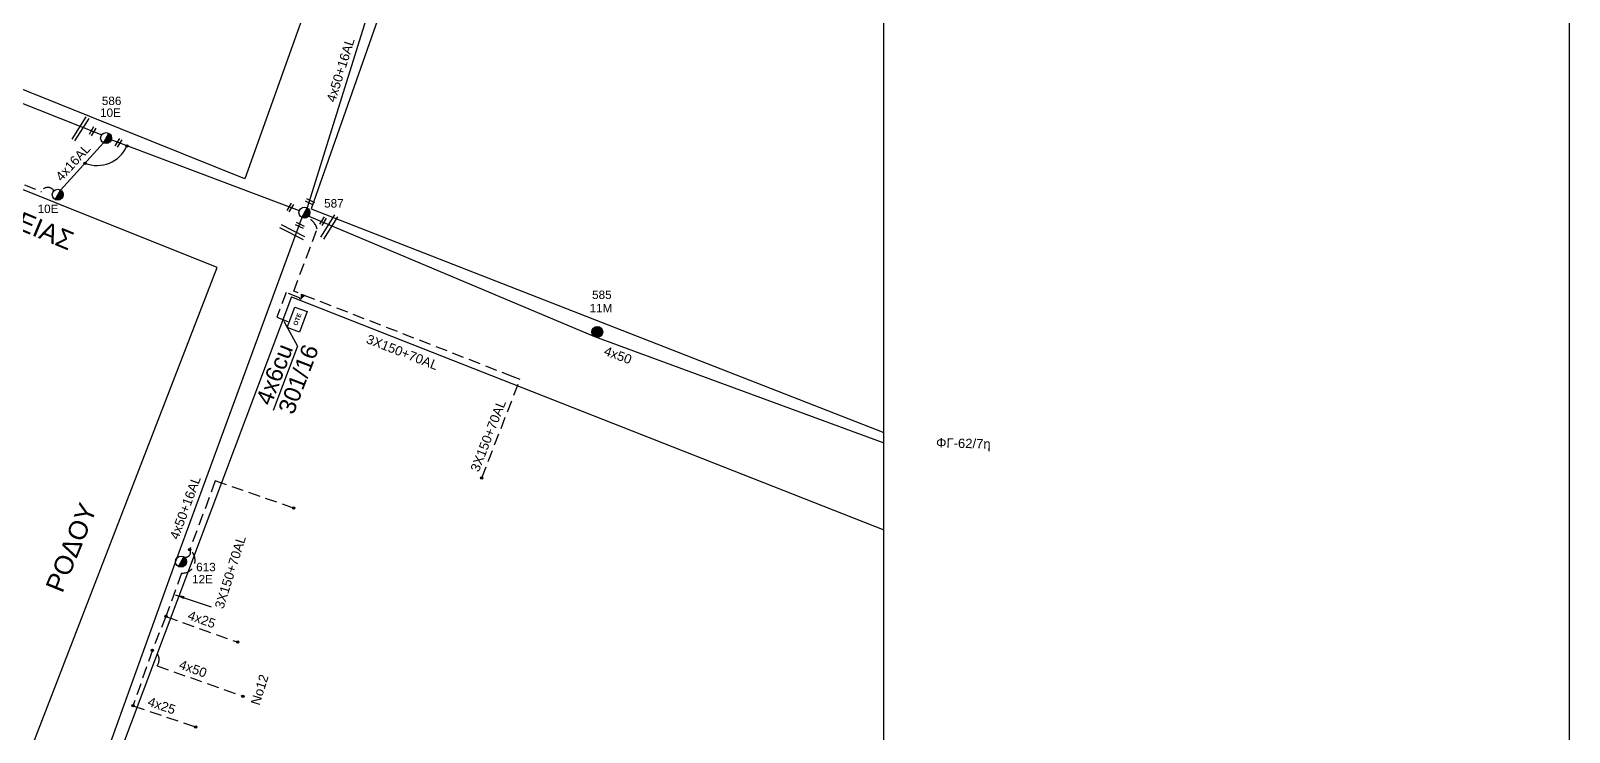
# Model space of a CAD drawing. Header units: millimetres. Extents: x -2591 to -1162, y 241 to 765.
# Drawn here: x -1327.3 to -1162.3, y 571.9 to 647.3 of the extents above; entities that cross this region are included whole.
import ezdxf
from ezdxf.enums import TextEntityAlignment as Align

# ---------------------------------------------------------------- set-up
doc = ezdxf.new("R2010")
doc.units = ezdxf.units.MM
doc.linetypes.add('DASHED', pattern=[19.05, 12.7, -6.35])
for name, color, linetype in [('3X150+70AL', 7, 'Continuous'), ('4x25', 7, 'Continuous'), ('4x50', 7, 'Continuous'), ('Pillar OTE', 7, 'Continuous'), ('TEXT ΚΑΛΩΔΙΩΝ', 7, 'Continuous'), ('Άγνωστα', 7, 'Continuous'), ('ΑΓΝΩΣΤΟ ΥΠΟΓΕΙΟ ΚΑΛΩΔΙΟ', 7, 'DASHED'), ('Γυμνά εναέρια ΧΤ (3Φ)   4x16AL', 7, 'Continuous'), ('Γυμνά εναέρια ΧΤ και ΦΟΠ (3Φ)   4x50+16AL', 7, 'Continuous'), ('Επιγραφές - Σχήματα', 7, 'Continuous'), ('Καλώδια ΧΤ   3x150+70AL', 7, 'DASHED'), ('Μηχανική τομή', 7, 'Continuous'), ('Στύλος Ξύλινος', 7, 'Continuous'), ('Στύλος Ξύλινος @ 1', 7, 'Continuous'), ('Στύλος ΦΜ', 7, 'Continuous'), ('Στύλος ΦΜ @ 1', 7, 'Continuous'), ('Συνδέσεις', 7, 'Continuous'), ('Τομή', 7, 'Continuous'), ('ΥΠΟΒΑΘΡΟ ΔΕΗ', 7, 'Continuous'), ('Υπόγεια καλώδια Παροχών ΧΤ   4x50AL', 7, 'DASHED'), ('Υπόγεια καλώδια Παροχών ΧΤ   4x6', 7, 'DASHED')]:
    doc.layers.add(name, color=color, linetype=linetype)
doc.styles.add('arial', font='arial.ttf')
doc.styles.get("Standard").update_dxf_attribs({"font": 'arial.ttf'})
doc.linetypes.add('SYN_LINE', pattern='A,0.5,-0.0001,["/\\/\\/\\/",Standard,S=0.1,R=0,X=0,Y=-0.05],-0.25', length=0.7501)
doc.dimstyles.new('ISO-25', dxfattribs={"dimtxt": 2.5, "dimasz": 2.5, "dimexe": 1.25, "dimexo": 0.625, "dimtad": 1, "dimtxsty": 'Standard', "dimcen": 2.5, "dimadec": 0, "dimazin": 0, "dimtfac": 1, "dimtmove": 0, "dimatfit": 3, "dimfxl": 1, "dimarcsym": 0})

# ---------------------------------------------------------------- blocks, each defined once
blk = doc.blocks.new('ΥΠΑΡΧΩΝ ΤΣΙΜΕΝΤΕΝΙΟΣ ΣΤΥΛΟΣ')
at = {"layer": 'Στύλος ΦΜ'}
blk.add_hatch(color=256, dxfattribs=at).paths.add_polyline_path([(-1.29, -2.28, 0.574793), (2.62, 0, 0.268822), (1.3, 2.27)])
blk.add_line((-1.29, -2.28), (1.3, 2.27), dxfattribs=at)
blk.add_circle((0, 0), 2.62, dxfattribs=at)
at = {"layer": 'Στύλος ΦΜ', "flags": 4}
for tag, p in [('ΑΡΙΘΜΟΣ', (-4.68, 8.05)), ('ΤΥΠΟΣ', (-4.91, 3.03))]:
    blk.add_attdef(tag, p, '', height=4, dxfattribs=at)
blk = doc.blocks.new('ΥΠΑΡΧΩΝ ΞΥΛΙΝΟΣ ΣΤΥΛΟΣ')
at = {"layer": 'Στύλος Ξύλινος'}
h = blk.add_hatch(color=256, dxfattribs=at)
h.paths.add_polyline_path([(-2.62, 0, 0.270008), (-1.29, -2.28), (1.3, 2.27, 0.576266)])
h.paths.add_polyline_path([(-1.29, -2.28, 0.574793), (2.62, 0, 0.268822), (1.3, 2.27)])
blk.add_line((-1.29, -2.28), (1.3, 2.27), dxfattribs=at)
blk.add_circle((0, 0), 2.62, dxfattribs=at)
at = {"layer": 'Στύλος Ξύλινος', "flags": 4}
for tag, p in [('ΑΡΙΘΜΟΣ', (-4.91, 8.6)), ('ΤΥΠΟΣ', (-4.85, 3.39))]:
    blk.add_attdef(tag, p, '', height=4, dxfattribs=at)
blk = doc.blocks.new('_ΣΥΝΔΕΣΗ')
at = {"layer": 'Συνδέσεις', "linetype": 'SYN_LINE', "ltscale": 40}
blk.add_hatch(color=256, dxfattribs=at).paths.add_polyline_path([(0.5, -0.01, 1), (-0.5, -0.01, 1)])
at = {"layer": 'Συνδέσεις'}
blk.add_circle((0, -0.01), 0.5, dxfattribs=at)
blk = doc.blocks.new('ΤΟΜΗ')
at = {"layer": 'Τομή', "ltscale": 40}
for p, q in [((-0.03, -1.92), (-11.4, -1.92)), ((-0.03, -3.42), (-11.4, -3.42))]:
    blk.add_line(p, q, dxfattribs=at)
blk = doc.blocks.new('ΜΗΧΑΝΙΚΗ ΤΟΜΗ')
at = {"layer": 'Μηχανική τομή', "ltscale": 40}
for p, q in [((0, 0.76), (-3.79, 0.76)), ((0, -0.34), (-3.79, -0.34))]:
    blk.add_line(p, q, dxfattribs=at)
blk = doc.blocks.new('PILLAR ΟΤΕ')
at = {"layer": 'Pillar OTE', "ltscale": 40}
blk.add_lwpolyline([(-3.31, 2.02), (3.39, 2.02), (3.39, -1.99), (-3.31, -1.99)], close=True, dxfattribs=at)
at = {"layer": 'Pillar OTE', "insert": (-1.81, 0.71), "char_height": 1.3575, "width": 109.961, "attachment_point": 1}
blk.add_mtext('{\\fArial|b1|i0|c161|p34;OTE}', dxfattribs=at)

msp = doc.modelspace()

# ---------------------------------------------------------------- hatches: boundary and pattern name
at = {"layer": 'Pillar OTE', "ltscale": 40}
h = msp.add_hatch(color=256, dxfattribs=at)
h.dxf.hatch_style = 1
h.paths.add_polyline_path([(-1298.257, 618.964), (-1298.234, 618.546), (-1297.925, 618.835)])

# ---------------------------------------------------------------- linework, layer by layer
at = {"layer": '3X150+70AL', "color": 5, "linetype": 'DASHED', "lineweight": -3, "ltscale": 0.1}
msp.add_lwpolyline([(-1278.919, 599.242), (-1274.811, 609.812), (-1275.538, 610.102), (-1299.084, 619.287), (-1296.581, 625.938, 0.3019181), (-1297.746, 627.158)], format="xyb", dxfattribs=at)
at = {"layer": '4x25', "color": 85, "linetype": 'DASHED', "lineweight": -3, "ltscale": 0.1}
for points in [[(-1312.792, 584.38), (-1305.089, 581.618)], [(-1316.322, 574.794), (-1309.584, 572.507)]]:
    msp.add_lwpolyline(points, dxfattribs=at)
at = {"layer": '4x50', "color": 6, "lineweight": -3, "ltscale": 0.1}
msp.add_lwpolyline([(-1383.707, 660.026), (-1359.948, 651.347), (-1346.552, 646.729), (-1319.678, 636.075)], dxfattribs=at)
at = {"layer": '4x50', "color": 1, "lineweight": -3, "ltscale": 0.1}
msp.add_lwpolyline([(-1297.465, 627.355), (-1266.823, 614.411), (-1235.778, 602.995)], dxfattribs=at)
at = {"layer": '4x50', "color": 85, "linetype": 'DASHED', "lineweight": -3, "ltscale": 0.1}
msp.add_lwpolyline([(-1314.239, 580.751, -0.5167626), (-1313.742, 579.083), (-1304.515, 575.794)], format="xyb", dxfattribs=at)
at = {"layer": 'Pillar OTE', "ltscale": 40}
msp.add_lwpolyline([(-1297.925, 618.835), (-1298.234, 618.546), (-1298.257, 618.964), (-1297.925, 618.835)], dxfattribs=at)
at = {"layer": 'Άγνωστα', "lineweight": -3, "ltscale": 0.1}
msp.add_lwpolyline([(-1162.289, 242.781), (-2590.8, 240.93), (-2590.808, 763.187), (-1162.297, 765.038)], close=True, dxfattribs=at)
at = {"layer": 'ΑΓΝΩΣΤΟ ΥΠΟΓΕΙΟ ΚΑΛΩΔΙΟ', "color": 85, "lineweight": -3, "ltscale": 0.1}
msp.add_lwpolyline([(-1299.092, 596.003), (-1307.49, 598.919), (-1310.23, 591.54, -0.7157791), (-1310.872, 590.764, 6.0133152)], format="xyb", dxfattribs=at)
at = {"layer": 'Γυμνά εναέρια ΧΤ (3Φ)   4x16AL', "color": 5, "lineweight": -3, "ltscale": 0.1}
msp.add_lwpolyline([(-1319.493, 635.216), (-1324.098, 630.153)], dxfattribs=at)
at = {"layer": 'Γυμνά εναέρια ΧΤ και ΦΟΠ (3Φ)   4x50+16AL', "color": 5, "lineweight": -3, "ltscale": 0.1}
for points in [[(-1282.499, 689.576), (-1288.508, 657.515), (-1297.636, 628.229)], [(-1298.479, 627.926), (-1318.65, 635.524)]]:
    msp.add_lwpolyline(points, dxfattribs=at)
at = {"layer": 'Γυμνά εναέρια ΧΤ και ΦΟΠ (3Φ)   4x50+16AL', "color": 85, "lineweight": -3, "ltscale": 0.1}
msp.add_lwpolyline([(-1298.219, 627.205), (-1311.669, 590.557), (-1323.779, 556.841)], dxfattribs=at)
at = {"layer": 'Καλώδια ΧΤ   3x150+70AL', "color": 5, "lineweight": -3, "ltscale": 0.1}
msp.add_lwpolyline([(-1353.953, 624.629), (-1342.061, 636.485), (-1326.148, 629.989, -0.5924102), (-1324.798, 630.067, 3.5757112)], format="xyb", dxfattribs=at)
at = {"layer": 'Καλώδια ΧΤ   3x150+70AL', "color": 85, "lineweight": -3, "ltscale": 0.1}
msp.add_lwpolyline([(-1310.23, 591.54, -0.7446073), (-1311.122, 589.017), (-1312.792, 584.38), (-1314.239, 580.751), (-1316.322, 574.794)], format="xyb", dxfattribs=at)
at = {"layer": 'ΥΠΟΒΑΘΡΟ ΔΕΗ', "lineweight": -3}
for points in [[(-2586.401, 249.271), (-1235.778, 249.271), (-1235.778, 758.187), (-2586.401, 758.187)], [(-1334.307, 643.419), (-1288.023, 691.112), (-1283.537, 689.64), (-1304.338, 631.363)], [(-1342.157, 635.791), (-1392.482, 584.983), (-1388.12, 581.356), (-1331.258, 559.892), (-1307.285, 621.822)]]:
    msp.add_lwpolyline(points, close=True, dxfattribs=at)
for points in [[(-1276.479, 687.199), (-1297.229, 628.13), (-1235.778, 604.134)], [(-1299.311, 618.684), (-1322.671, 556.612), (-1235.778, 524.197)], [(-1299.311, 618.684), (-1235.778, 593.663)], [(-1298.689, 613.398), (-1301.292, 606.482)]]:
    msp.add_lwpolyline(points, dxfattribs=at)
at = {"layer": 'ΥΠΟΒΑΘΡΟ ΔΕΗ', "lineweight": -3, "ltscale": 0.1}
msp.add_arc((-1320.19, 636.292), 3.508, 248.41087, 336.48535, dxfattribs=at)
at = {"layer": 'Υπόγεια καλώδια Παροχών ΧΤ   4x6', "color": 5, "linetype": 'DASHED', "ltscale": 0.1}
msp.add_lwpolyline([(-1298.234, 618.546, -0.6134496), (-1298.477, 618.575), (-1299.9, 619.135), (-1300.891, 616.501), (-1299.519, 615.984)], format="xyb", dxfattribs=at)

# ---------------------------------------------------------------- block references
at = {"layer": 'Pillar OTE', "xscale": 0.3518443692173854, "yscale": 0.3518443692173854, "zscale": 0.3518443692173854, "rotation": 69.37684078738287}
msp.add_blockref('PILLAR ΟΤΕ', (-1298.701, 616.225), dxfattribs=at)
at = {"layer": 'Μηχανική τομή', "lineweight": -3, "xscale": 0.2499999999999677, "yscale": 0.2499999999999677, "zscale": 0.2499999999999677}
for p, rotation in [((-1320.379, 636.827), 58.76935949862351), ((-1317.596, 635.593), 58.76935949862351), ((-1299.178, 628.655), 58.76935949862351), ((-1296.918, 628.615), 333.5481841757895), ((-1295.66, 627.183), 58.76935949862351), ((-1298.01, 626.08), 333.5481841757895)]:
    msp.add_blockref('ΜΗΧΑΝΙΚΗ ΤΟΜΗ', p, dxfattribs=dict(at, rotation=rotation))
at = {"layer": 'Στύλος Ξύλινος @ 1', "lineweight": -3, "ltscale": 40}
ref = msp.add_blockref('ΥΠΑΡΧΩΝ ΞΥΛΙΝΟΣ ΣΤΥΛΟΣ', (-1266.533, 614.923), dxfattribs=dict(at, xscale=0.225, yscale=0.225, zscale=0.225))
ref.add_attrib('ΤΥΠΟΣ', '11M', (-1267.354, 617.027), dxfattribs={"layer": 'Στύλος Ξύλινος', "height": 0.9, "flags": 4})
ref.add_attrib('ΑΡΙΘΜΟΣ', '585', (-1267.086, 618.455), dxfattribs={"layer": 'Στύλος Ξύλινος', "height": 0.9, "flags": 4})
at = {"layer": 'Στύλος ΦΜ @ 1', "lineweight": -3, "ltscale": 40}
ref = msp.add_blockref('ΥΠΑΡΧΩΝ ΤΣΙΜΕΝΤΕΝΙΟΣ ΣΤΥΛΟΣ', (-1319.202, 635.729), dxfattribs=dict(at, xscale=0.225, yscale=0.225, zscale=0.225))
ref.add_attrib('ΤΥΠΟΣ', '10E', dxfattribs={"layer": 'Στύλος ΦΜ', "height": 0.9, "flags": 4}).set_placement((-1319.853, 637.736), align=Align.BOTTOM_LEFT)
ref.add_attrib('ΑΡΙΘΜΟΣ', '586', (-1319.661, 639.275), dxfattribs={"layer": 'Στύλος ΦΜ', "height": 0.9, "flags": 4})
ref = msp.add_blockref('ΥΠΑΡΧΩΝ ΤΣΙΜΕΝΤΕΝΙΟΣ ΣΤΥΛΟΣ', (-1324.391, 629.642), dxfattribs=dict(at, xscale=0.225, yscale=0.225, zscale=0.225))
ref.add_attrib('ΤΥΠΟΣ', '10E', dxfattribs={"layer": 'Στύλος ΦΜ', "height": 0.9, "flags": 4}).set_placement((-1326.549, 627.415), align=Align.BOTTOM_LEFT)
ref = msp.add_blockref('ΥΠΑΡΧΩΝ ΤΣΙΜΕΝΤΕΝΙΟΣ ΣΤΥΛΟΣ', (-1297.929, 627.718), dxfattribs=dict(at, xscale=0.225, yscale=0.225, zscale=0.225))
ref.add_attrib('ΑΡΙΘΜΟΣ', '587', (-1295.823, 628.271), dxfattribs={"layer": 'Στύλος ΦΜ', "height": 0.9, "flags": 4})
ref = msp.add_blockref('ΥΠΑΡΧΩΝ ΤΣΙΜΕΝΤΕΝΙΟΣ ΣΤΥΛΟΣ', (-1311.165, 590.253), dxfattribs=dict(at, xscale=0.225, yscale=0.225, zscale=0.225))
ref.add_attrib('ΤΥΠΟΣ', '12E', dxfattribs={"layer": 'Στύλος ΦΜ', "height": 0.9, "flags": 4}).set_placement((-1309.987, 587.66), align=Align.BOTTOM_LEFT)
ref.add_attrib('ΑΡΙΘΜΟΣ', '613', (-1309.543, 589.228), dxfattribs={"layer": 'Στύλος ΦΜ', "height": 0.9, "flags": 4})
at = {"layer": 'Συνδέσεις', "lineweight": -3, "xscale": 0.25, "yscale": 0.25, "zscale": 0.25}
for p in [(-1316.973, 634.895), (-1321.48, 633.033), (-1278.919, 599.245), (-1299.091, 596.006), (-1310.229, 591.543), (-1312.791, 584.382), (-1314.238, 580.754), (-1305.089, 581.621), (-1304.515, 575.797), (-1316.321, 574.797), (-1309.584, 572.51)]:
    msp.add_blockref('_ΣΥΝΔΕΣΗ', p, dxfattribs=at)
at = {"layer": 'Τομή', "lineweight": -3, "xscale": 0.2499999999999997, "yscale": 0.2499999999999997, "zscale": 0.2499999999999997}
for p, rotation in [((-1322.141, 635.156), 237.5482977234446), ((-1295.463, 624.609), 237.5482977234446), ((-1297.654, 625.562), 332.922093912303)]:
    msp.add_blockref('ΤΟΜΗ', p, dxfattribs=dict(at, rotation=rotation))

# ---------------------------------------------------------------- texts
at = {"layer": 'TEXT ΚΑΛΩΔΙΩΝ', "lineweight": -3, "ltscale": 0.1}
for s, rotation, p in [(' 4x50+16AL', 72.68861, (-1294.123, 642.858)), (' 4x50+16AL', 72.68861, (-1294.123, 642.858)), (' 4x16AL', 47.71653, (-1322.887, 632.97)), (' 4x16AL', 47.71653, (-1322.887, 632.97)), ('3X150+70AL', 338.69085, (-1287.433, 612.744)), ('3X150+70AL', 338.69085, (-1287.433, 612.744)), ('4x50', 339.81109, (-1264.309, 612.421)), ('4x50', 339.81109, (-1264.309, 612.421)), ('3X150+70AL', 68.76064, (-1278.228, 603.78)), ('3X150+70AL', 68.76064, (-1278.228, 603.78)), ('4x50+16AL', 69.84677, (-1310.715, 596.06)), ('4x50+16AL', 69.84677, (-1310.715, 596.06)), ('4x25', 340.27319, (-1308.939, 584.061)), ('4x25', 340.27319, (-1308.939, 584.061)), ('4x50', 340.38272, (-1309.883, 578.769)), ('4x50', 340.38272, (-1309.883, 578.769)), ('4x25', 341.24566, (-1313.237, 574.803)), ('4x25', 341.24566, (-1313.237, 574.803))]:
    msp.add_text(s, height=1, rotation=rotation, dxfattribs=at).set_placement(p, align=Align.MIDDLE_CENTER)
at = {"layer": 'Άγνωστα', "color": 7, "lineweight": -3}
msp.add_text('3X150+70AL', height=1, rotation=72.48026, dxfattribs=at).set_placement((-1305.888, 589.132), align=Align.MIDDLE_CENTER)
note = msp.add_mtext_dynamic_manual_height_columns('ΦΓ-62/7η\\P', width=1.8, gutter_width=2.31, heights=[0.73, 0], dxfattribs=dict(at, insert=(-1234.286, 603.62), char_height=1, attachment_point=1, rotation=358.67026))
at = {"layer": 'Άγνωστα', "color": 7, "lineweight": -3, "insert": (-1303.717, 575.069), "char_height": 1, "attachment_point": 1, "rotation": 72.48026}
msp.add_mtext_dynamic_manual_height_columns('No12', width=1.8, gutter_width=0, heights=[0.73], dxfattribs=at)
at = {"layer": 'ΥΠΟΒΑΘΡΟ ΔΕΗ', "lineweight": -3, "ltscale": 40, "char_height": 2, "width": 26.31339, "attachment_point": 1, "style": 'arial'}
for s, insert, rotation in [('ΦΙΓΑΛΕΙΑΣ', (-1335.856, 631.062), 337.41124), ('ΡΟΔΟΥ', (-1325.753, 587.547), 67.82474)]:
    msp.add_mtext(s, dxfattribs=dict(at, insert=insert, rotation=rotation))
at = {"layer": 'Υπόγεια καλώδια Παροχών ΧΤ   4x50AL', "color": 7, "ltscale": 0.2, "char_height": 1.8, "attachment_point": 1, "rotation": 69}
for s, insert in [('4x6cu', (-1303.2, 607.551)), ('301/16', (-1300.805, 606.585))]:
    msp.add_mtext_dynamic_manual_height_columns(s, width=1.8, gutter_width=12.5, heights=[0.118], dxfattribs=dict(at, insert=insert))

# ---------------------------------------------------------------- leaders
at = {"layer": 'Επιγραφές - Σχήματα', "ltscale": 40}
for points, override in [([(-1300.155, 616.082), (-1298.689, 613.398)], {"dimasz": 0.5, "dimtad": 0}), ([(-1311.787, 586.709), (-1307.919, 585.419)], {"dimasz": 1, "dimtad": 0})]:
    msp.add_leader(points, dimstyle='ISO-25', override=override, dxfattribs=at)

doc.saveas('drawing.dxf')
